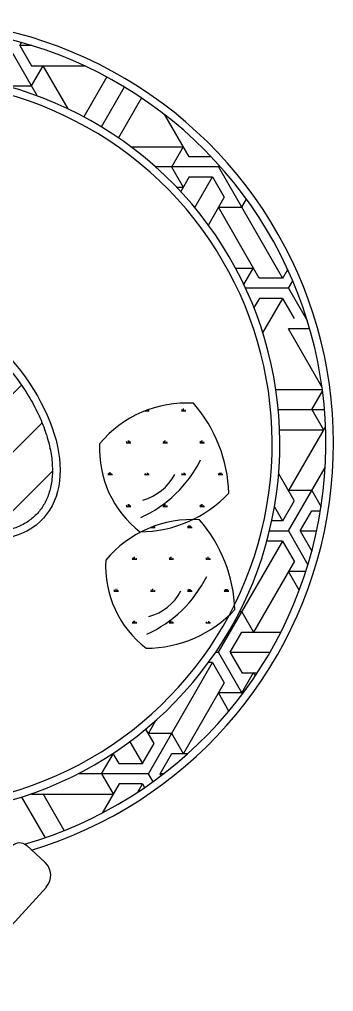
# Model space of a CAD drawing. Header units: inches. Extents: x 10.2 to 52.7, y 13.8 to 38.6.
# Drawn here: x 34.372 to 35.191, y 18.71 to 21.246 of the extents above; entities that cross this region are included whole.
import ezdxf

# ---------------------------------------------------------------- set-up
doc = ezdxf.new("R2010")
doc.units = ezdxf.units.IN
doc.header["$MEASUREMENT"] = 0
for name, color, linetype in [('02', 2, 'Continuous'), ('1', 1, 'Continuous'), ('8', 8, 'Continuous')]:
    doc.layers.add(name, color=color, linetype=linetype)

msp = doc.modelspace()

# ---------------------------------------------------------------- hatches: boundary and pattern name
at = {"layer": '8'}
h = msp.add_hatch(dxfattribs=at)
h.set_pattern_fill('ANSI34', color=256, scale=0.034, style=0)
h.set_pattern_definition([(45, (210.37186, 49.72966), (-0.457993, 0.457993), []), (45, (210.5245, 49.72966), (-0.457993, 0.457993), []), (45, (210.6772, 49.72966), (-0.457993, 0.457993), []), (45, (210.82986, 49.72966), (-0.457993, 0.457993), [])])
edge = h.paths.add_edge_path()
edge.add_spline(control_points=[(33.8098, 20.5085), (33.8029, 20.5008), (33.7969, 20.4923), (33.7866, 20.4738), (33.7824, 20.4637), (33.7759, 20.442), (33.7737, 20.4304), (33.7713, 20.4059), (33.7711, 20.393), (33.773, 20.366), (33.775, 20.3519), (33.7813, 20.3231), (33.7855, 20.3082), (33.7961, 20.2781), (33.8024, 20.2628), (33.8172, 20.2321), (33.8256, 20.2167), (33.8443, 20.186), (33.8546, 20.1708), (33.8768, 20.1409), (33.8888, 20.1262), (33.9141, 20.0976), (33.9275, 20.0837), (33.9555, 20.057), (33.9701, 20.0442), (34.0001, 20.02), (34.0156, 20.0086), (34.047, 19.9873), (34.063, 19.9775), (34.0953, 19.9596), (34.1115, 19.9515), (34.1439, 19.9374), (34.16, 19.9313), (34.1918, 19.9211), (34.2075, 19.917), (34.238, 19.911), (34.2529, 19.909), (34.2815, 19.9071), (34.2953, 19.9073), (34.3214, 19.9095), (34.3338, 19.9117), (34.3569, 19.9179), (34.3676, 19.9219), (34.3874, 19.9317), (34.3964, 19.9375), (34.4126, 19.9507), (34.4198, 19.9582), (34.4325, 19.9746), (34.4379, 19.9836), (34.4469, 20.0032), (34.4505, 20.0138), (34.4556, 20.0365), (34.4572, 20.0486), (34.4581, 20.074), (34.4576, 20.0873), (34.4542, 20.115), (34.4515, 20.1293), (34.4438, 20.1587), (34.4388, 20.1737), (34.4268, 20.2041), (34.4198, 20.2195), (34.4036, 20.2503), (34.3946, 20.2656), (34.3747, 20.2961), (34.3638, 20.3112), (34.3404, 20.3408), (34.328, 20.3552), (34.3017, 20.3833), (34.2878, 20.3968), (34.2591, 20.4227), (34.2442, 20.4351), (34.2136, 20.4583), (34.198, 20.4693), (34.1662, 20.4894), (34.1501, 20.4987), (34.1177, 20.5154), (34.1015, 20.5228), (34.0692, 20.5356), (34.0532, 20.5411), (34.0217, 20.5499), (34.0063, 20.5532), (33.9763, 20.5579), (33.9618, 20.5591), (33.9339, 20.5596), (33.9206, 20.5588), (33.8954, 20.5552), (33.8836, 20.5524), (33.8616, 20.5449), (33.8514, 20.5403), (33.8329, 20.5293), (33.8245, 20.5229), (33.8145, 20.5134), (33.8121, 20.511), (33.8098, 20.5085)], knot_values=[0, 0, 0, 0, 0.138615, 0.138615, 0.277229, 0.277229, 0.415844, 0.415844, 0.554458, 0.554458, 0.693073, 0.693073, 0.831687, 0.831687, 0.970302, 0.970302, 1.108916, 1.108916, 1.247531, 1.247531, 1.386146, 1.386146, 1.52476, 1.52476, 1.663375, 1.663375, 1.801989, 1.801989, 1.940604, 1.940604, 2.079218, 2.079218, 2.217833, 2.217833, 2.356447, 2.356447, 2.495062, 2.495062, 2.633676, 2.633676, 2.772291, 2.772291, 2.910906, 2.910906, 3.04952, 3.04952, 3.188135, 3.188135, 3.326749, 3.326749, 3.465364, 3.465364, 3.603978, 3.603978, 3.742593, 3.742593, 3.881207, 3.881207, 4.019822, 4.019822, 4.158437, 4.158437, 4.297051, 4.297051, 4.435666, 4.435666, 4.57428, 4.57428, 4.712895, 4.712895, 4.851509, 4.851509, 4.990124, 4.990124, 5.128738, 5.128738, 5.267353, 5.267353, 5.405968, 5.405968, 5.544582, 5.544582, 5.683197, 5.683197, 5.821811, 5.821811, 5.960426, 5.960426, 6.09904, 6.09904, 6.237655, 6.237655, 6.283185, 6.283185, 6.283185, 6.283185], degree=3, periodic=0)
h.paths.add_polyline_path([(34.0864, 20.3069, -0.144415), (34.0807, 20.3264, -0.351519), (34.1088, 20.3615, -0.030281), (34.1114, 20.3841, -0.019104), (34.1197, 20.3622, -0.388674), (34.1525, 20.3264, -0.047316), (34.1519, 20.3196, -0.103757), (34.166, 20.3154, -0.121429), (34.2265, 20.364, -0.013539), (34.182, 20.2976, -0.046011), (34.1839, 20.2913, -0.161194), (34.2011, 20.2474, -0.642004), (34.2605, 20.2203, -0.254032), (34.2441, 20.1901), (34.1525, 20.0886, -0.01651), (34.1524, 20.0694, -0.012437), (34.1411, 20.0953), (34.0945, 20.1374, -0.032703), (34.0716, 20.0462, -0.083081), (34.0689, 20.1293, -0.513291), (34.0149, 20.1514), (34.0095, 20.1514, 0.001952), (34.0143, 20.1548, -0.034377), (34.014, 20.1597, -0.285935), (34.034, 20.1919), (34.0232, 20.2017, 0.004485), (34.0136, 20.1969, -0.02936), (34.0187, 20.2057), (33.956, 20.2623, -0.10542), (34.0552, 20.2672, -0.067936), (34.0642, 20.2853, -0.020049), (34.0332, 20.3135, -0.051326), (34.0714, 20.2944, -0.065527)], flags=16)
h.paths.add_polyline_path([(34.0864, 20.3069, -0.144415), (34.0807, 20.3264, -0.351519), (34.1088, 20.3615, -0.030281), (34.1114, 20.3841, -0.019104), (34.1197, 20.3622, -0.388674), (34.1525, 20.3264, -0.047316), (34.1519, 20.3196, -0.103757), (34.166, 20.3154, -0.121429), (34.2265, 20.364, -0.013539), (34.182, 20.2976, -0.046011), (34.1839, 20.2913, -0.161194), (34.2011, 20.2474, -0.642004), (34.2605, 20.2203, -0.632635), (34.2018, 20.1925, -0.036044), (34.2022, 20.1873, -0.360293), (34.173, 20.152, -0.001014), (34.173, 20.1514), (34.158, 20.1514, -0.000548), (34.1575, 20.1525, -0.132215), (34.1412, 20.1616, -0.08024), (34.1524, 20.0694, -0.046649), (34.1167, 20.1691, -0.057431), (34.1001, 20.1733, -0.045338), (34.0716, 20.0462, -0.083081), (34.0689, 20.1293, -0.589556), (34.014, 20.1597, -0.524407), (34.0626, 20.1933, -0.028212), (34.0667, 20.198, -0.071587), (34.0563, 20.2166, 0.019725), (34.0136, 20.1969, -0.160007), (34.0518, 20.2353, -0.177362), (34.0642, 20.2853, -0.020049), (34.0332, 20.3135, -0.051326), (34.0714, 20.2944, -0.065527)], flags=16)
h.paths.add_polyline_path([(34.0864, 20.3069, -0.144415), (34.0807, 20.3264, -0.351519), (34.1088, 20.3615, -0.030281), (34.1114, 20.3841, -0.019104), (34.1197, 20.3622, -0.388674), (34.1525, 20.3264, -0.047316), (34.1519, 20.3196, -0.103757), (34.166, 20.3154, -0.121429), (34.2265, 20.364, -0.013539), (34.182, 20.2976, -0.046011), (34.1839, 20.2913, -0.161194), (34.2011, 20.2474, -0.642004), (34.2605, 20.2203, -0.632635), (34.2018, 20.1925, -0.036044), (34.2022, 20.1873, -0.663636), (34.1412, 20.1616, -0.08024), (34.1524, 20.0694, -0.046649), (34.1167, 20.1691, -0.057431), (34.1001, 20.1733, -0.045338), (34.0716, 20.0462, -0.083081), (34.0689, 20.1293, -0.589556), (34.014, 20.1597, -0.524407), (34.0626, 20.1933, -0.028212), (34.0667, 20.198, -0.071587), (34.0563, 20.2166, 0.019725), (34.0136, 20.1969, -0.160007), (34.0518, 20.2353, -0.177362), (34.0642, 20.2853, -0.020049), (34.0332, 20.3135, -0.051326), (34.0714, 20.2944, -0.065527)], flags=0)
h.paths.add_polyline_path([(34.1181, 20.2579, -0.573725), (34.1429, 20.2435, -0.54175), (34.1196, 20.2283), (34.085, 20.1899, 0.000012), (34.0851, 20.1901, -0.027715), (34.097, 20.2153, -0.478761), (34.1051, 20.2781)], flags=0)
h.paths.add_polyline_path([(34.1225, 20.3222, 0.999998), (34.1123, 20.3314), (34.1123, 20.3314, -0.999997), (34.1225, 20.3222), (34.1225, 20.3222, 0.999998), (34.1123, 20.3314, -0.999999)], flags=0)
h.paths.add_polyline_path([(34.1429, 20.2435, -1), (34.1097, 20.2435, -1)], flags=0)
h.paths.add_polyline_path([(34.1446, 20.2889, -1), (34.1548, 20.2797, -1)], flags=0)
h.paths.add_polyline_path([(34.195, 20.2725, -0.017269), (34.1559, 20.249, -0.145216)], flags=0)
h.paths.add_polyline_path([(34.0558, 20.1555, -1), (34.0456, 20.1647, -1)], flags=0)

# ---------------------------------------------------------------- linework, layer by layer
at = {"layer": '02'}
for p, q in [((34.3729, 21.1786), (34.3773, 21.1861)), ((34.3421, 21.1785), (34.4181, 21.0469)), ((34.3726, 21.1785), (34.4031, 21.1257)), ((34.3726, 21.1785), (34.4031, 21.1257)), ((34.4041, 21.1783), (34.3728, 21.1783)), ((34.4033, 21.1255), (34.5416, 21.1255)), ((34.4034, 21.073), (34.4339, 21.1258)), ((34.4034, 21.073), (34.4339, 21.1258)), ((34.4986, 21.0131), (34.4336, 21.1257)), ((34.4986, 21.0131), (34.4336, 21.1257)), ((34.5998, 21.0963), (34.5398, 20.9924)), ((34.5998, 21.0963), (34.5398, 20.9924)), ((34.4033, 21.0727), (34.3423, 21.0727)), ((34.5856, 20.9662), (34.6456, 21.0702)), ((34.6902, 21.0418), (34.6301, 20.9376)), ((34.6902, 21.0418), (34.6301, 20.9376)), ((34.8146, 20.8882), (34.7514, 20.9975)), ((34.8146, 20.8882), (34.7514, 20.9975)), ((34.5862, 20.9671), (34.5842, 20.9671)), ((34.586, 20.9674), (34.5872, 20.9653)), ((34.6627, 20.9143), (34.7995, 20.9143)), ((34.7692, 20.8618), (34.7996, 20.9146)), ((34.7692, 20.8618), (34.7996, 20.9146)), ((34.8725, 20.8879), (34.8148, 20.8879)), ((34.891, 20.8615), (34.7274, 20.8615)), ((34.7689, 20.8618), (34.7993, 20.809)), ((34.7689, 20.8618), (34.7993, 20.809)), ((34.8908, 20.8618), (35.0584, 20.5714)), ((34.8908, 20.8618), (35.0584, 20.5714)), ((34.8911, 20.8618), (34.8932, 20.8655)), ((34.8911, 20.8618), (34.8932, 20.8655)), ((34.8149, 20.8354), (34.7929, 20.7973)), ((34.8757, 20.8351), (34.8148, 20.8351)), ((34.8297, 20.7554), (34.8758, 20.8354)), ((34.8297, 20.7554), (34.8758, 20.8354)), ((34.8755, 20.8354), (34.906, 20.7826)), ((34.8755, 20.8354), (34.906, 20.7826)), ((34.7822, 20.8087), (34.7995, 20.8087)), ((34.9063, 20.7826), (34.8647, 20.7104)), ((34.9975, 20.5714), (34.8908, 20.7562)), ((34.9519, 20.7559), (34.891, 20.7559)), ((34.952, 20.7562), (34.9643, 20.7774)), ((34.952, 20.7562), (34.9643, 20.7774)), ((34.9359, 20.5976), (34.9824, 20.5976)), ((34.9576, 20.5547), (34.9825, 20.5978)), ((34.9576, 20.5547), (34.9825, 20.5978)), ((35.0587, 20.5714), (35.0717, 20.5939)), ((35.0587, 20.5714), (35.0717, 20.5939)), ((35.0586, 20.5712), (34.9976, 20.5712)), ((35.074, 20.545), (35.0849, 20.564)), ((35.074, 20.545), (35.0849, 20.564)), ((35.0738, 20.5448), (34.9622, 20.5448)), ((35.0737, 20.545), (35.1233, 20.4591)), ((35.0737, 20.545), (35.1233, 20.4591)), ((34.9978, 20.5186), (34.9838, 20.4944)), ((35.0586, 20.5184), (34.9976, 20.5184)), ((35.007, 20.429), (35.0587, 20.5186)), ((35.007, 20.429), (35.0587, 20.5186)), ((35.0584, 20.5186), (35.0889, 20.4658)), ((35.0584, 20.5186), (35.0889, 20.4658)), ((35.1612, 20.2878), (35.0737, 20.4394)), ((35.1292, 20.4392), (35.0738, 20.4392)), ((35.041, 20.2808), (35.1622, 20.2808)), ((35.1349, 20.2283), (35.1627, 20.2764)), ((35.1349, 20.2283), (35.1627, 20.2764)), ((35.1678, 20.228), (35.0473, 20.228)), ((35.1346, 20.2283), (35.1651, 20.1755)), ((35.1346, 20.2283), (35.1651, 20.1755)), ((35.0508, 20.1752), (35.1653, 20.1752)), ((35.1705, 20.1843), (35.074, 20.0171)), ((35.074, 19.9115), (35.1697, 20.0773)), ((35.074, 19.9115), (35.1697, 20.0773)), ((35.0889, 19.9907), (35.0483, 20.061)), ((35.0889, 19.9907), (35.0483, 20.061)), ((35.1348, 20.0168), (35.0738, 20.0168)), ((35.1346, 20.0171), (35.159, 19.9749)), ((35.1346, 20.0171), (35.159, 19.9749)), ((35.0373, 19.9744), (35.0584, 19.9379)), ((35.0587, 19.9379), (35.0892, 19.9907)), ((35.0587, 19.9379), (35.0892, 19.9907)), ((35.1044, 19.9115), (35.1349, 19.9643)), ((35.1044, 19.9115), (35.1349, 19.9643)), ((35.1348, 19.964), (35.1573, 19.964)), ((35.0586, 19.9376), (35.0302, 19.9376)), ((35.0738, 19.9112), (35.0242, 19.9112)), ((35.0737, 19.9115), (35.1246, 19.8233)), ((35.0737, 19.9115), (35.1246, 19.8233)), ((35.1041, 19.9115), (35.1346, 19.8587)), ((35.1473, 19.9112), (35.1043, 19.9112)), ((34.8911, 19.5948), (35.0587, 19.8851)), ((34.8911, 19.5948), (35.0587, 19.8851)), ((35.0586, 19.8848), (35.0175, 19.8848)), ((35.0584, 19.8851), (35.0889, 19.8323)), ((35.0892, 19.8323), (34.9825, 19.6476)), ((35.102, 19.7568), (35.0737, 19.8059)), ((35.102, 19.7568), (35.0737, 19.8059)), ((35.1191, 19.8057), (35.0738, 19.8057)), ((34.9519, 19.7001), (34.9461, 19.7001)), ((34.9517, 19.7003), (34.9822, 19.6475)), ((34.9517, 19.7003), (34.9822, 19.6475)), ((34.9216, 19.5948), (34.952, 19.6476)), ((34.9216, 19.5948), (34.952, 19.6476)), ((34.9519, 19.6473), (35.0539, 19.6473)), ((34.891, 19.5945), (34.8836, 19.5945)), ((34.8908, 19.5947), (34.9535, 19.486)), ((34.9213, 19.5947), (34.9517, 19.5419)), ((35.0253, 19.5945), (34.9214, 19.5945)), ((34.7082, 19.278), (34.8758, 19.5684)), ((34.8757, 19.5681), (34.865, 19.5681)), ((34.8755, 19.5683), (34.906, 19.5156)), ((34.8755, 19.5683), (34.906, 19.5156)), ((34.9519, 19.5417), (34.9927, 19.5417)), ((34.952, 19.4892), (34.9825, 19.542)), ((34.952, 19.4892), (34.9825, 19.542)), ((34.9872, 19.5334), (34.9822, 19.5419)), ((34.9872, 19.5334), (34.9822, 19.5419)), ((34.9063, 19.5156), (34.7996, 19.3308)), ((34.9183, 19.4415), (34.8908, 19.4892)), ((34.9519, 19.4889), (34.891, 19.4889)), ((34.727, 19.4162), (34.7082, 19.3836)), ((34.727, 19.4162), (34.7082, 19.3836)), ((34.7231, 19.3572), (34.7016, 19.3944)), ((34.7231, 19.3572), (34.7016, 19.3944)), ((34.769, 19.3833), (34.7081, 19.3833)), ((34.7689, 19.3836), (34.7993, 19.3308)), ((34.7689, 19.3836), (34.7993, 19.3308)), ((34.6597, 19.3615), (34.6927, 19.3044)), ((34.6597, 19.3615), (34.6927, 19.3044)), ((34.693, 19.3044), (34.7234, 19.3572)), ((34.693, 19.3044), (34.7234, 19.3572)), ((34.5863, 19.278), (34.6168, 19.3308)), ((34.6153, 19.3305), (34.6166, 19.3305)), ((34.6317, 19.3044), (34.6162, 19.3311)), ((34.7387, 19.278), (34.7692, 19.3308)), ((34.769, 19.3305), (34.8112, 19.3305)), ((34.6928, 19.3041), (34.6319, 19.3041)), ((34.7081, 19.2777), (34.5246, 19.2777)), ((34.586, 19.278), (34.6165, 19.2252)), ((34.7079, 19.278), (34.72, 19.257)), ((34.7384, 19.278), (34.7414, 19.2728)), ((34.7384, 19.278), (34.7414, 19.2728)), ((34.7479, 19.2777), (34.7386, 19.2777)), ((34.632, 19.2516), (34.588, 19.1754)), ((34.632, 19.2516), (34.588, 19.1754)), ((34.6928, 19.2513), (34.6319, 19.2513)), ((34.6803, 19.2296), (34.693, 19.2516)), ((34.6803, 19.2296), (34.693, 19.2516)), ((34.6927, 19.2516), (34.6983, 19.2417)), ((34.6927, 19.2516), (34.6983, 19.2417)), ((34.3773, 19.2171), (34.4385, 19.111)), ((34.3773, 19.2171), (34.4385, 19.111)), ((34.4028, 19.2256), (34.4031, 19.2252)), ((34.4028, 19.2256), (34.4031, 19.2252)), ((34.4033, 19.2249), (34.6166, 19.2249)), ((34.4887, 19.1297), (34.4336, 19.2252)), ((34.4887, 19.1297), (34.4336, 19.2252)), ((34.3884, 19.0922), (34.387, 19.0946)), ((34.3908, 19.0903), (34.4392, 19.0459)), ((34.3908, 19.0903), (34.4392, 19.0459)), ((34.442, 18.9818), (34.1923, 18.7095)), ((34.442, 18.9818), (34.1923, 18.7095))]:
    msp.add_line(p, q, dxfattribs=at)
for centre, radius, start, end in [((34.084, 20.139), 1.1074, 286.7674, 116.7196), ((34.084, 20.139), 1.0874, 286.088, 116.212), ((34.084, 20.139), 0.9674, 283.7144, 116.9686), ((34.084, 20.139), 0.9474, 283.7144, 116.9686), ((34.8071, 19.9516), 0.2938, 86.2708, 140.3158), ((34.5387, 19.9967), 0.3798, 2.0881, 40.7939), ((34.8524, 20.1245), 0.2717, 176.8879, 232.3046), ((34.5519, 20.244), 0.3276, 294.6529, 333.2983), ((34.6566, 20.1236), 0.1369, 285.8361, 331.8951), ((34.6846, 20.2301), 0.3207, 270.2936, 316.7708), ((34.8229, 19.6476), 0.2938, 86.2708, 140.3158), ((34.5545, 19.6926), 0.3798, 2.0881, 40.7939), ((34.8682, 19.8204), 0.2717, 176.8879, 232.3046), ((34.5678, 19.9399), 0.3276, 294.6529, 333.2983), ((34.6724, 19.8196), 0.1369, 285.8361, 331.8951), ((34.7004, 19.9261), 0.3207, 270.2936, 316.7708), ((34.3724, 19.0702), 0.0272, 47.482, 137.482), ((34.4082, 19.0128), 0.0454, 317.482, 47.482)]:
    msp.add_arc(centre, radius, start, end, dxfattribs=at)
msp.add_ellipse((34.1146, 20.2334), major_axis=(-0.3197, 0.2885), ratio=0.597638, dxfattribs=at)
msp.add_open_spline([(33.8098, 20.5085), (33.8029, 20.5008), (33.7969, 20.4923), (33.7866, 20.4738), (33.7824, 20.4637), (33.7759, 20.442), (33.7737, 20.4304), (33.7713, 20.4059), (33.7711, 20.393), (33.773, 20.366), (33.775, 20.3519), (33.7813, 20.3231), (33.7855, 20.3082), (33.7961, 20.2781), (33.8024, 20.2628), (33.8172, 20.2321), (33.8256, 20.2167), (33.8443, 20.186), (33.8546, 20.1708), (33.8768, 20.1409), (33.8888, 20.1262), (33.9141, 20.0976), (33.9275, 20.0837), (33.9555, 20.057), (33.9701, 20.0442), (34.0001, 20.02), (34.0156, 20.0086), (34.047, 19.9873), (34.063, 19.9775), (34.0953, 19.9596), (34.1115, 19.9515), (34.1439, 19.9374), (34.16, 19.9313), (34.1918, 19.9211), (34.2075, 19.917), (34.238, 19.911), (34.2529, 19.909), (34.2815, 19.9071), (34.2953, 19.9073), (34.3214, 19.9095), (34.3338, 19.9117), (34.3569, 19.9179), (34.3676, 19.9219), (34.3874, 19.9317), (34.3964, 19.9375), (34.4126, 19.9507), (34.4198, 19.9582), (34.4325, 19.9746), (34.4379, 19.9836), (34.4469, 20.0032), (34.4505, 20.0138), (34.4556, 20.0365), (34.4572, 20.0486), (34.4581, 20.074), (34.4576, 20.0873), (34.4542, 20.115), (34.4515, 20.1293), (34.4438, 20.1587), (34.4388, 20.1737), (34.4268, 20.2041), (34.4198, 20.2195), (34.4036, 20.2503), (34.3946, 20.2656), (34.3747, 20.2961), (34.3638, 20.3112), (34.3404, 20.3408), (34.328, 20.3552), (34.3017, 20.3833), (34.2878, 20.3968), (34.2591, 20.4227), (34.2442, 20.4351), (34.2136, 20.4583), (34.198, 20.4693), (34.1662, 20.4894), (34.1501, 20.4987), (34.1177, 20.5154), (34.1015, 20.5228), (34.0692, 20.5356), (34.0532, 20.5411), (34.0217, 20.5499), (34.0063, 20.5532), (33.9763, 20.5579), (33.9618, 20.5591), (33.9339, 20.5596), (33.9206, 20.5588), (33.8954, 20.5552), (33.8836, 20.5524), (33.8616, 20.5449), (33.8514, 20.5403), (33.8329, 20.5293), (33.8245, 20.5229), (33.8145, 20.5134), (33.8121, 20.511), (33.8098, 20.5085)], degree=3, knots=[0, 0, 0, 0, 0.138615, 0.138615, 0.277229, 0.277229, 0.415844, 0.415844, 0.554458, 0.554458, 0.693073, 0.693073, 0.831687, 0.831687, 0.970302, 0.970302, 1.108916, 1.108916, 1.247531, 1.247531, 1.386146, 1.386146, 1.52476, 1.52476, 1.663375, 1.663375, 1.801989, 1.801989, 1.940604, 1.940604, 2.079218, 2.079218, 2.217833, 2.217833, 2.356447, 2.356447, 2.495062, 2.495062, 2.633676, 2.633676, 2.772291, 2.772291, 2.910906, 2.910906, 3.04952, 3.04952, 3.188135, 3.188135, 3.326749, 3.326749, 3.465364, 3.465364, 3.603978, 3.603978, 3.742593, 3.742593, 3.881207, 3.881207, 4.019822, 4.019822, 4.158437, 4.158437, 4.297051, 4.297051, 4.435666, 4.435666, 4.57428, 4.57428, 4.712895, 4.712895, 4.851509, 4.851509, 4.990124, 4.990124, 5.128738, 5.128738, 5.267353, 5.267353, 5.405968, 5.405968, 5.544582, 5.544582, 5.683197, 5.683197, 5.821811, 5.821811, 5.960426, 5.960426, 6.09904, 6.09904, 6.237655, 6.237655, 6.283185, 6.283185, 6.283185, 6.283185], dxfattribs=at)
at = {"layer": '1'}
for p, q in [((34.6983, 20.2249), (34.7103, 20.2249)), ((34.7013, 20.2249), (34.7007, 20.226)), ((34.7058, 20.2249), (34.7058, 20.2283)), ((34.7073, 20.2249), (34.7092, 20.2282)), ((34.7073, 20.2249), (34.7092, 20.2282)), ((34.7943, 20.2249), (34.8063, 20.2249)), ((34.7973, 20.2249), (34.7954, 20.2282)), ((34.7973, 20.2249), (34.7954, 20.2282)), ((34.8003, 20.2249), (34.8003, 20.2309)), ((34.8033, 20.2249), (34.8052, 20.2282)), ((34.8033, 20.2249), (34.8052, 20.2282)), ((34.6533, 20.1418), (34.6514, 20.1451)), ((34.6533, 20.1418), (34.6514, 20.1451)), ((34.6563, 20.1418), (34.6563, 20.1478)), ((34.6578, 20.1418), (34.6578, 20.1466)), ((34.6593, 20.1418), (34.6612, 20.1451)), ((34.6593, 20.1418), (34.6612, 20.1451)), ((34.7493, 20.1418), (34.7474, 20.1451)), ((34.7508, 20.1418), (34.7508, 20.1466)), ((34.7523, 20.1418), (34.7523, 20.1478)), ((34.7553, 20.1418), (34.7572, 20.1451)), ((34.7553, 20.1418), (34.7572, 20.1451)), ((34.8453, 20.1418), (34.8434, 20.1451)), ((34.8453, 20.1418), (34.8434, 20.1451)), ((34.8468, 20.1418), (34.8468, 20.1466)), ((34.8483, 20.1418), (34.8483, 20.1478)), ((34.8513, 20.1418), (34.8532, 20.1451)), ((34.8513, 20.1418), (34.8532, 20.1451)), ((34.6503, 20.1418), (34.6623, 20.1418)), ((34.7463, 20.1418), (34.7583, 20.1418)), ((34.8423, 20.1418), (34.8543, 20.1418)), ((34.6023, 20.0586), (34.6143, 20.0586)), ((34.6053, 20.0586), (34.6034, 20.0619)), ((34.6053, 20.0586), (34.6034, 20.0619)), ((34.6068, 20.0586), (34.6068, 20.0634)), ((34.6083, 20.0586), (34.6083, 20.0646)), ((34.6113, 20.0586), (34.6132, 20.0619)), ((34.6113, 20.0586), (34.6132, 20.0619)), ((34.6983, 20.0586), (34.7103, 20.0586)), ((34.7013, 20.0586), (34.6994, 20.0619)), ((34.7013, 20.0586), (34.6994, 20.0619)), ((34.7058, 20.0586), (34.7058, 20.0634)), ((34.7073, 20.0586), (34.7092, 20.0619)), ((34.7073, 20.0586), (34.7092, 20.0619)), ((34.7943, 20.0586), (34.8063, 20.0586)), ((34.7973, 20.0586), (34.7954, 20.0619)), ((34.7973, 20.0586), (34.7954, 20.0619)), ((34.8018, 20.0586), (34.8018, 20.0634)), ((34.8033, 20.0586), (34.8052, 20.0619)), ((34.8903, 20.0586), (34.9023, 20.0586)), ((34.8933, 20.0586), (34.8914, 20.0619)), ((34.8933, 20.0586), (34.8914, 20.0619)), ((34.8948, 20.0586), (34.8948, 20.0634)), ((34.8978, 20.0586), (34.8978, 20.0634)), ((34.8993, 20.0586), (34.9012, 20.0619)), ((34.8993, 20.0586), (34.9012, 20.0619)), ((34.6503, 19.9755), (34.6623, 19.9755)), ((34.6533, 19.9755), (34.6514, 19.9788)), ((34.6533, 19.9755), (34.6514, 19.9788)), ((34.6563, 19.9755), (34.6563, 19.9815)), ((34.6578, 19.9755), (34.6578, 19.9803)), ((34.6593, 19.9755), (34.6612, 19.9788)), ((34.6593, 19.9755), (34.6612, 19.9788)), ((34.7463, 19.9755), (34.7583, 19.9755)), ((34.7493, 19.9755), (34.7474, 19.9788)), ((34.7493, 19.9755), (34.7474, 19.9788)), ((34.7508, 19.9755), (34.7508, 19.9803)), ((34.7523, 19.9755), (34.7523, 19.9815)), ((34.7553, 19.9755), (34.7572, 19.9788)), ((34.7553, 19.9755), (34.7572, 19.9788)), ((34.8423, 19.9755), (34.8543, 19.9755)), ((34.8453, 19.9755), (34.8434, 19.9788)), ((34.8453, 19.9755), (34.8434, 19.9788)), ((34.8468, 19.9755), (34.8468, 19.9803)), ((34.8483, 19.9755), (34.8483, 19.9815)), ((34.8513, 19.9755), (34.8532, 19.9788)), ((34.7141, 19.9209), (34.7261, 19.9209)), ((34.7171, 19.9209), (34.7165, 19.922)), ((34.7216, 19.9209), (34.7216, 19.9243)), ((34.7231, 19.9209), (34.725, 19.9242)), ((34.7231, 19.9209), (34.725, 19.9242)), ((34.8101, 19.9209), (34.8221, 19.9209)), ((34.8131, 19.9209), (34.8112, 19.9242)), ((34.8131, 19.9209), (34.8112, 19.9242)), ((34.8146, 19.9209), (34.8146, 19.9257)), ((34.8176, 19.9209), (34.8176, 19.9257)), ((34.8191, 19.9209), (34.821, 19.9242)), ((34.8191, 19.9209), (34.821, 19.9242)), ((34.6691, 19.8377), (34.6672, 19.841)), ((34.6706, 19.8377), (34.6706, 19.8425)), ((34.6721, 19.8377), (34.6721, 19.8437)), ((34.6751, 19.8377), (34.677, 19.841)), ((34.6751, 19.8377), (34.677, 19.841)), ((34.7651, 19.8377), (34.7632, 19.841)), ((34.7651, 19.8377), (34.7632, 19.841)), ((34.7666, 19.8377), (34.7666, 19.8425)), ((34.7681, 19.8377), (34.7681, 19.8437)), ((34.7711, 19.8377), (34.773, 19.841)), ((34.7711, 19.8377), (34.773, 19.841)), ((34.8611, 19.8377), (34.8592, 19.841)), ((34.8641, 19.8377), (34.8641, 19.8437)), ((34.8671, 19.8377), (34.869, 19.841)), ((34.8671, 19.8377), (34.869, 19.841)), ((34.6661, 19.8377), (34.6781, 19.8377)), ((34.7621, 19.8377), (34.7741, 19.8377)), ((34.8581, 19.8377), (34.8701, 19.8377)), ((34.6181, 19.7546), (34.6301, 19.7546)), ((34.6211, 19.7546), (34.6192, 19.7579)), ((34.6211, 19.7546), (34.6192, 19.7579)), ((34.6241, 19.7546), (34.6241, 19.7606)), ((34.6271, 19.7546), (34.629, 19.7579)), ((34.6271, 19.7546), (34.629, 19.7579)), ((34.7141, 19.7546), (34.7261, 19.7546)), ((34.7171, 19.7546), (34.7152, 19.7579)), ((34.7171, 19.7546), (34.7152, 19.7579)), ((34.7201, 19.7546), (34.7201, 19.7606)), ((34.7231, 19.7546), (34.725, 19.7579)), ((34.8101, 19.7546), (34.8221, 19.7546)), ((34.8131, 19.7546), (34.8112, 19.7579)), ((34.8131, 19.7546), (34.8112, 19.7579)), ((34.8146, 19.7546), (34.8146, 19.7594)), ((34.8176, 19.7546), (34.8176, 19.7594)), ((34.8191, 19.7546), (34.821, 19.7579)), ((34.8191, 19.7546), (34.821, 19.7579)), ((34.9061, 19.7546), (34.9181, 19.7546)), ((34.9091, 19.7546), (34.9072, 19.7579)), ((34.9091, 19.7546), (34.9072, 19.7579)), ((34.9106, 19.7546), (34.9106, 19.7594)), ((34.9136, 19.7546), (34.9136, 19.7594)), ((34.9151, 19.7546), (34.917, 19.7579)), ((34.9151, 19.7546), (34.917, 19.7579)), ((34.6661, 19.6714), (34.6781, 19.6714)), ((34.6691, 19.6714), (34.6672, 19.6748)), ((34.6706, 19.6714), (34.6706, 19.6762)), ((34.6721, 19.6714), (34.6721, 19.6774)), ((34.6751, 19.6714), (34.677, 19.6748)), ((34.6751, 19.6714), (34.677, 19.6748)), ((34.7621, 19.6714), (34.7741, 19.6714)), ((34.7651, 19.6714), (34.7632, 19.6748)), ((34.7651, 19.6714), (34.7632, 19.6748)), ((34.7666, 19.6714), (34.7666, 19.6762)), ((34.7681, 19.6714), (34.7681, 19.6774)), ((34.7711, 19.6714), (34.773, 19.6748)), ((34.7711, 19.6714), (34.773, 19.6748)), ((34.8581, 19.6714), (34.8701, 19.6714)), ((34.8611, 19.6714), (34.8592, 19.6748)), ((34.8611, 19.6714), (34.8592, 19.6748)), ((34.8656, 19.6714), (34.8656, 19.6762)), ((34.8671, 19.6714), (34.869, 19.6748))]:
    msp.add_line(p, q, dxfattribs=at)

doc.saveas('drawing.dxf')
